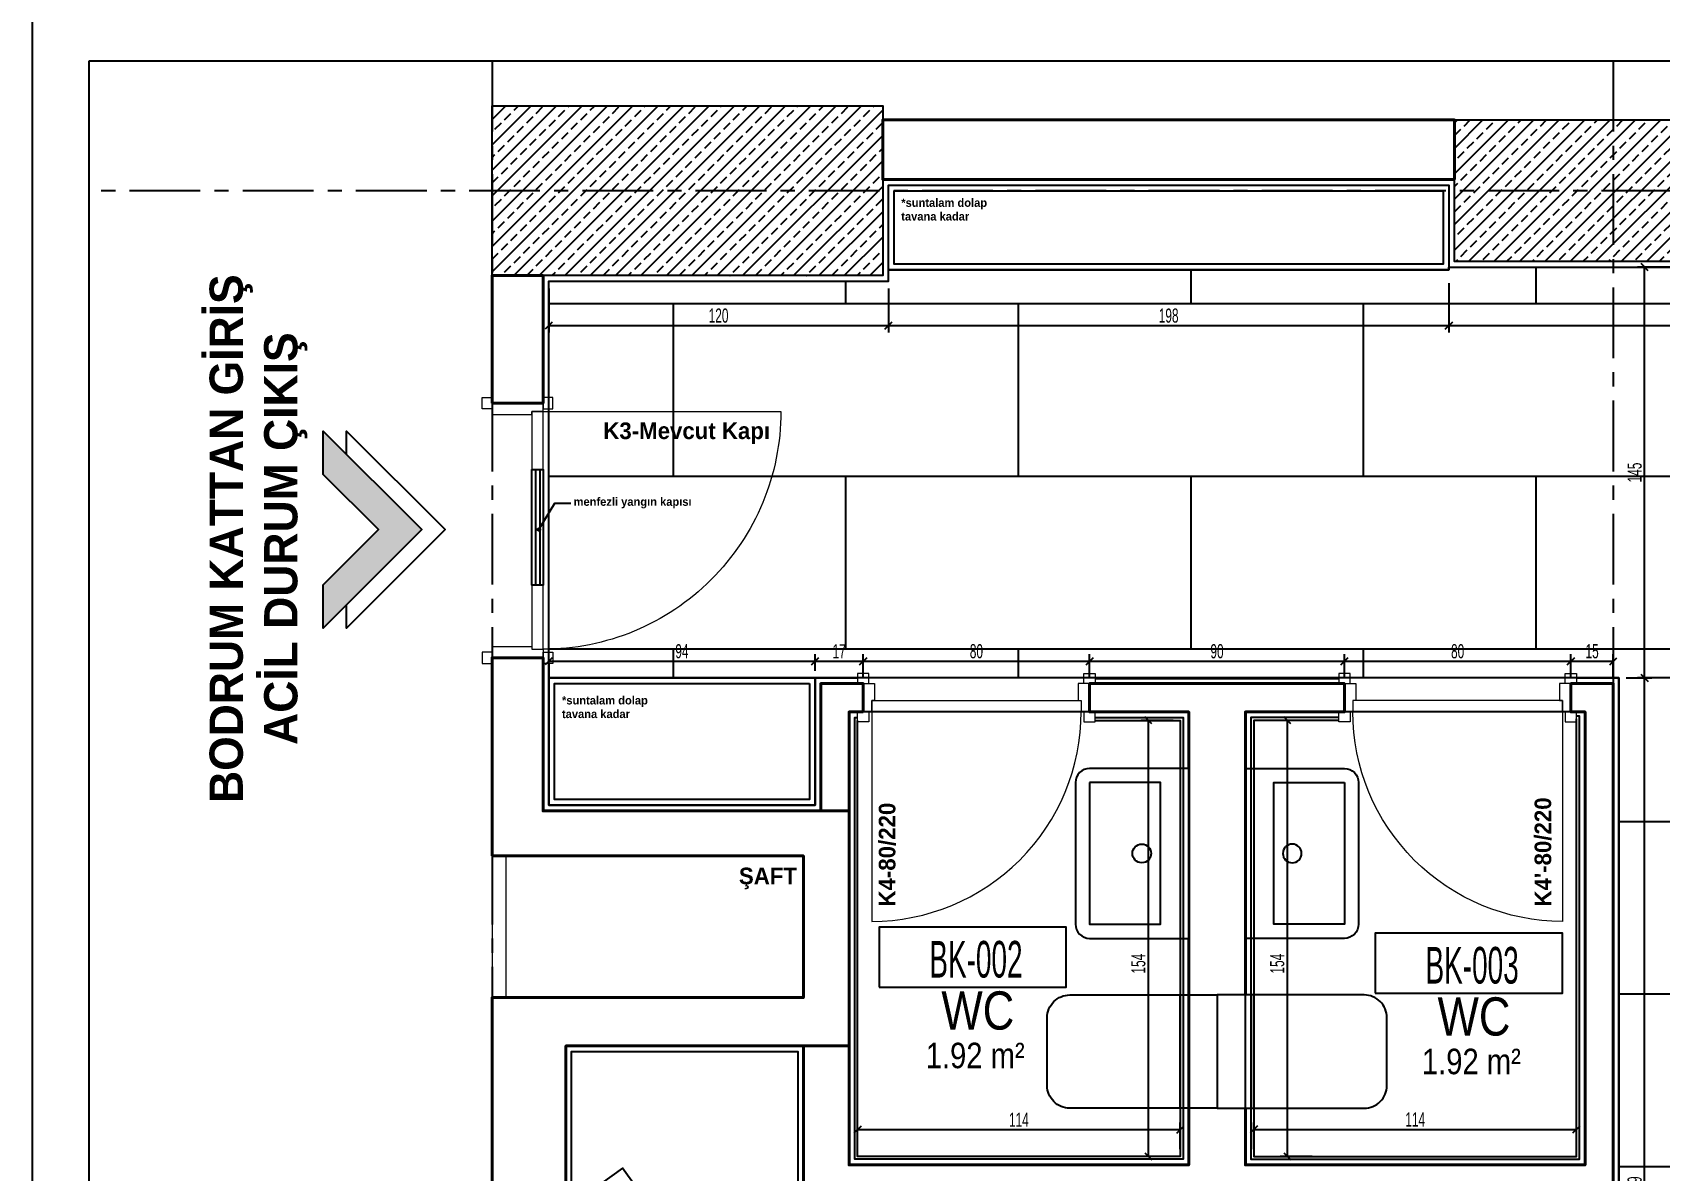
# Model space of a CAD drawing. Header units: millimetres. Extents: x 933584 to 974011, y 4545988 to 4553664.
# Drawn here: x 938802 to 939376, y 4547943 to 4548345 of the extents above; entities that cross this region are included whole.
import ezdxf
from ezdxf.enums import TextEntityAlignment as Align

# ---------------------------------------------------------------- set-up
doc = ezdxf.new("R2010")
doc.units = ezdxf.units.MM
doc.set_wipeout_variables(frame=1)
doc.header["$PDMODE"] = 35
for name, pattern in [('568_AVN_KES_01$0$HIDDEN', [0.375, 0.25, -0.125]), ('CENTER', [2, 1.25, -0.25, 0.25, -0.25]), ('DOT2', [3.175, 0, -3.175]), ('HIDDEN', [9.525, 6.35, -3.175])]:
    doc.linetypes.add(name, pattern=pattern)
doc.layers.get('0').update_dxf_attribs({"color": 255})
doc.layers.get('Defpoints').update_dxf_attribs({"color": 8})
for name, color, linetype in [('0-CSX-CXS_20', 14, 'CENTER'), ('0-DMS-50', 143, 'Continuous'), ('0-EST-MEA', 10, 'Continuous'), ('0-HSL-HTC', 253, 'Continuous'), ('0-HSL-HTC_200', 1, 'Continuous'), ('0-HSL-SLD', 252, 'Continuous'), ('0-LNS-SPL', 13, '568_AVN_KES_01$0$HIDDEN'), ('0-LNS-VLF', 11, 'Continuous'), ('0-TXT-NRS', 6, 'Continuous'), ('0-TXT-PBX', 6, 'Continuous'), ('0-TXT-PTX_50', 8, 'Continuous'), ('0-TXT-XBX_20', 3, 'Continuous'), ('2-SPS-RCN', 2, 'Continuous'), ('7-DCR-FRN', 8, 'Continuous'), ('8-KBT-KEQ', 4, 'Continuous')]:
    doc.layers.add(name, color=color, linetype=linetype)
doc.layers.add('2-SPS-IBW', color=5, linetype='Continuous', lineweight=40)
doc.layers.add('3-OPN-WDR', color=4, linetype='Continuous', lineweight=18)
doc.styles.add('Century Gothic_B_3', font='GOTHICB.TTF', dxfattribs={"height": 4})
doc.styles.add('dim_romans_50', font='swissl.ttf', dxfattribs={"width": 0.6, "height": 5})
doc.styles.add('MAHAL YAZISI', font='ARIALN.TTF', dxfattribs={"width": 0.8})
doc.styles.get("Standard").update_dxf_attribs({"font": 'times.ttf'})
doc.dimstyles.new('ONK_dim 1_50', dxfattribs={"dimscale": 5, "dimtxt": 4, "dimasz": 0.5, "dimexe": 0.5, "dimexo": 0.5, "dimgap": 0.2, "dimtad": 1, "dimdec": 1, "dimrnd": 0.5, "dimzin": 9, "dimtxsty": 'dim_romans_50', "dimblk": 'OBLIQUE', "dimcen": 1, "dimclre": 256, "dimclrt": 256, "dimazin": 2, "dimtfac": 1, "dimtdec": 1, "dimtix": 1, "dimtmove": 2, "dimatfit": 3, "dimldrblk": 'OBLIQUE', "dimfxl": 3, "dimfxlon": 1, "dimarcsym": 0})
pattern_1 = [(45, (935939.6384, 4550274.5564), (-4.490128, 4.490128), []), (45, (935944.1285, 4550274.5564), (-4.490128, 4.490128), [3.175, -1.5875])]

# ---------------------------------------------------------------- blocks, each defined once
blk = doc.blocks.new('sdbdsfbs')
at = {"linetype": 'DOT2', "ltscale": 100000}
blk.add_wipeout([(934232.52, 4549375.46), (934192.52, 4549375.46), (934192.52, 4549375.46), (934192.52, 4549427.46), (934192.52, 4549427.46), (934192.58, 4549428.78), (934192.58, 4549428.78), (934192.73, 4549429.61), (934192.73, 4549429.61), (934193.19, 4549430.86), (934193.19, 4549430.86), (934194.16, 4549432.53), (934194.16, 4549432.53), (934195.54, 4549433.92), (934195.54, 4549433.92), (934196.79, 4549434.64), (934196.79, 4549434.64), (934198.29, 4549435.29), (934198.29, 4549435.29), (934199.67, 4549435.54), (934199.67, 4549435.54), (934200.52, 4549435.46), (934200.52, 4549435.46), (934224.52, 4549435.46), (934224.52, 4549435.46), (934225.24, 4549435.46), (934225.24, 4549435.46), (934226.26, 4549435.31), (934226.26, 4549435.31), (934227.73, 4549434.91), (934227.73, 4549434.91), (934229.86, 4549433.6), (934229.86, 4549433.6), (934231.45, 4549431.71), (934231.45, 4549431.71), (934232.38, 4549429.49), (934232.38, 4549429.49), (934232.61, 4549427.64), (934232.61, 4549427.64), (934232.52, 4549425.41), (934232.52, 4549425.41)], dxfattribs=at)
at = {"layer": '8-KBT-KEQ'}
blk.add_lwpolyline([(934192.52, 4549427.46), (934192.52, 4549375.46), (934232.52, 4549375.46), (934232.52, 4549427.46, 0.414214), (934224.52, 4549435.46), (934200.52, 4549435.46, 0.414214)], format="xyb", close=True, dxfattribs=at)
for points in [[(934232.52, 4549388.46), (934192.52, 4549388.46)], [(934232.52, 4549385.46), (934192.52, 4549385.46)]]:
    blk.add_lwpolyline(points, dxfattribs=at)
blk = doc.blocks.new('dfgdsg')
at = {"linetype": 'DOT2', "ltscale": 10000}
blk.add_wipeout([(934104.94, 4549469.66), (934104.94, 4549409.66), (934069.94, 4549409.66), (934068.78, 4549409.69), (934068.02, 4549409.92), (934066.92, 4549410.51), (934066.04, 4549411.34), (934065.41, 4549412.23), (934065.14, 4549412.9), (934064.88, 4549413.78), (934064.94, 4549414.66), (934064.94, 4549464.66), (934064.96, 4549465.53), (934065.18, 4549466.37), (934065.51, 4549467.14), (934066.01, 4549467.87), (934066.64, 4549468.53), (934067.5, 4549469.12), (934068.39, 4549469.48), (934069.43, 4549469.7), (934069.94, 4549469.66)], dxfattribs=at)
at = {"layer": '8-KBT-KEQ'}
blk.add_lwpolyline([(934064.94, 4549464.66), (934064.94, 4549414.66, 0.414214), (934069.94, 4549409.66), (934104.94, 4549409.66), (934104.94, 4549469.66), (934069.94, 4549469.66, 0.414214)], format="xyb", close=True, dxfattribs=at)
blk.add_lwpolyline([(934069.94, 4549464.66), (934069.94, 4549414.66), (934094.94, 4549414.66), (934094.94, 4549464.66)], close=True, dxfattribs=at)
blk.add_circle((934088.37, 4549439.66), 3.3, dxfattribs=at)
blk = doc.blocks.new('ZVBXCB')
at = {"layer": '0-CSX-CXS_20', "ltscale": 20}
blk.add_line((933780.76, 4549789.55), (932221.52, 4549789.55), dxfattribs=at)
for points in [[(932363.86, 4549835.4), (932363.86, 4548420.65)], [(932759.94, 4549835.4), (932759.94, 4548420.65)]]:
    blk.add_lwpolyline(points, dxfattribs=at)
blk = doc.blocks.new('kapı_multi2')
at = {"color": 8}
blk.add_lwpolyline([(3, 0), (3, 84, -0.414214), (87, 0, -1)], format="xyb", dxfattribs=at)
for points in [[(2, 3.5), (-2, 3.5), (-2, 0), (2, 0)], [(0, -18), (4, -18), (4, -4), (3, -4), (3, 0), (0, 0)], [(87, -4), (87, 0), (3, 0), (3, -4)], [(90, -18), (86, -18), (86, -4), (87, -4), (87, 0), (90, 0)], [(88, 3.5), (92, 3.5), (92, 0), (88, 0)], [(2, -21.5), (-2, -21.5), (-2, -18), (2, -18)], [(88, -21.5), (92, -21.5), (92, -18), (88, -18)]]:
    blk.add_lwpolyline(points, close=True)
blk = doc.blocks.new('DBXDB')
blk.add_lwpolyline([(939906.16, 4549896.91), (939906.16, 4549851.91)])
at = {"layer": '2-SPS-IBW'}
blk.add_lwpolyline([(940246.16, 4549930.91), (940044.16, 4549930.91), (940044.16, 4549951.91), (940246.16, 4549951.91)], close=True, dxfattribs=at)
for points in [[(939906.16, 4549851.91), (939924.16, 4549851.91), (939924.16, 4549896.91), (939906.16, 4549896.91), (939906.16, 4549851.91)], [(939906.16, 4549691.91), (939906.16, 4549761.91), (939924.16, 4549761.91), (939924.16, 4549707.82), (940032.26, 4549707.82), (940032.26, 4549624.82), (939932.26, 4549624.82), (939932.26, 4549564.82)], [(940055.3, 4549338.01), (940035.6, 4549345.28), (939901.64, 4549529.36), (939763.81, 4549435.64), (939763.81, 4549459.83), (939906.16, 4549556.59), (939906.16, 4549641.91), (940016.16, 4549641.91), (940016.16, 4549691.91), (939906.16, 4549691.91)]]:
    blk.add_lwpolyline(points, dxfattribs=at)
at = {"layer": '3-OPN-WDR'}
blk.add_lwpolyline([(939911.16, 4549691.91), (939906.16, 4549691.91), (939906.16, 4549641.91), (939911.16, 4549641.91)], close=True, dxfattribs=at)
at = {"layer": '3-OPN-WDR', "extrusion": (0, 0, -1), "xscale": -1, "zscale": -1, "rotation": 89.99999999999973}
blk.add_blockref('kapı_multi2', (-939924.16, 4549851.91), dxfattribs=at)
blk = doc.blocks.new('kapı_multi1')
at = {"color": 8}
blk.add_lwpolyline([(3, 0), (3, 74, -0.414214), (77, 0, -1)], format="xyb", dxfattribs=at)
for points in [[(2, 3.5), (-2, 3.5), (-2, 0), (2, 0)], [(0, -10), (4, -10), (4, -4), (3, -4), (3, 0), (0, 0)], [(77, -4), (77, 0), (3, 0), (3, -4)], [(80, -10), (76, -10), (76, -4), (77, -4), (77, 0), (80, 0)], [(78, 3.5), (82, 3.5), (82, 0), (78, 0)], [(2, -13.5), (-2, -13.5), (-2, -10), (2, -10)], [(78, -13.5), (82, -13.5), (82, -10), (78, -10)]]:
    blk.add_lwpolyline(points, close=True)
blk = doc.blocks.new('MAHAL_KODU')
at = {"layer": '0-TXT-PTX_50'}
for tag, height, p in [('MEKAN_ADI', 0.3, (0, -0.65)), ('ALAN', 0.2, (0, -0.95))]:
    blk.add_attdef(tag, text='', height=height, dxfattribs=at).set_placement(p, align=Align.MIDDLE_CENTER)
at = {"linetype": 'DOT2', "ltscale": 10000}
blk.add_wipeout([(-0.748, 0.049), (0.721, 0.049), (0.722, -0.423), (-0.752, -0.425)], dxfattribs=at)
at = {"layer": '0-TXT-PBX'}
blk.add_lwpolyline([(-0.748, -0.422), (0.721, -0.422), (0.721, 0.049), (-0.748, 0.049)], close=True, dxfattribs=at)
at = {"layer": '0-TXT-PTX_50'}
blk.add_attdef('MAHAL_KODU', text='', height=0.3, dxfattribs=at).set_placement((0, -0.2), align=Align.MIDDLE_CENTER)
blk = doc.blocks.new('FDSVBDVBDZVB')
at = {"layer": '0-HSL-HTC_200'}
h = blk.add_hatch(dxfattribs=at)
h.set_pattern_fill('ANSI33', color=256)
h.set_pattern_definition(pattern_1)
h.paths.add_polyline_path([(939906.16, 4549956.91), (940044.16, 4549956.91), (940044.16, 4549896.91), (939906.16, 4549896.91)])
h = blk.add_hatch(dxfattribs=at)
h.set_pattern_fill('ANSI33', color=256)
h.set_pattern_definition(pattern_1)
h.paths.add_polyline_path([(940246.16, 4549951.9), (940710.16, 4549951.9), (940710.16, 4549901.89), (940246.16, 4549901.89)])
at = {"layer": '2-SPS-RCN'}
for points in [[(939906.16, 4549956.91), (940044.16, 4549956.91), (940044.16, 4549896.91), (939906.16, 4549896.91)], [(940246.16, 4549951.9), (940710.16, 4549951.9), (940710.16, 4549901.89), (940246.16, 4549901.89)]]:
    blk.add_lwpolyline(points, close=True, dxfattribs=at)
blk = doc.blocks.new('DVSBCXVBXVB')
h = blk.add_hatch(color=256)
h.dxf.hatch_style = 1
h.paths.add_polyline_path([(934200.68, 4550248.45), (934181.17, 4550267.96), (934161.66, 4550248.45), (934146.36, 4550248.45), (934181.17, 4550283.26), (934215.98, 4550248.45)])
for points in [[(934154.64, 4550256.73), (934146.36, 4550256.73), (934181.17, 4550291.54), (934215.98, 4550256.73), (934207.69, 4550256.73)], [(934200.68, 4550248.45), (934181.17, 4550267.96), (934161.66, 4550248.45), (934146.36, 4550248.45), (934181.17, 4550283.26), (934215.98, 4550248.45), (934200.68, 4550248.45)]]:
    blk.add_lwpolyline(points)
blk = doc.blocks.new('_Oblique')
at = {"color": 0, "linetype": 'ByBlock', "lineweight": -2}
blk.add_line((-0.5, -0.5), (0.5, 0.5), dxfattribs=at)
blk = doc.blocks.new('*D2222')
at = {"layer": '0-DMS-50', "lineweight": -2}
for p, q in [((938983.85, 4548255.05), (938983.85, 4548239.4)), ((939103.85, 4548255.05), (939103.85, 4548239.4))]:
    blk.add_line(p, q, dxfattribs=at)
at = {"layer": '0-DMS-50', "color": 0, "lineweight": -2}
blk.add_line((938983.85, 4548241.9), (939103.85, 4548241.9), dxfattribs=at)
at = {"layer": 'Defpoints', "color": 0}
for p in [(938983.85, 4548257.55), (939103.85, 4548257.55), (939103.85, 4548241.9)]:
    blk.add_point(p, dxfattribs=at)
at = {"layer": '0-DMS-50', "color": 0, "linetype": 'ByBlock', "lineweight": -2, "xscale": 2.5, "yscale": 2.5, "zscale": 2.5, "rotation": 180}
blk.add_blockref('_Oblique', (938983.85, 4548241.9), dxfattribs=at)
at = {"layer": '0-DMS-50', "color": 0, "linetype": 'ByBlock', "lineweight": -2, "xscale": 2.5, "yscale": 2.5, "zscale": 2.5}
blk.add_blockref('_Oblique', (939103.85, 4548241.9), dxfattribs=at)
at = {"layer": '0-DMS-50', "insert": (939043.85, 4548245.4), "char_height": 5, "attachment_point": 5, "style": 'dim_romans_50'}
blk.add_mtext('120', dxfattribs=at)
blk = doc.blocks.new('*D2223')
at = {"layer": '0-DMS-50', "lineweight": -2}
for p, q in [((939103.85, 4548255.05), (939103.85, 4548239.4)), ((939301.84, 4548256.9), (939301.84, 4548239.4))]:
    blk.add_line(p, q, dxfattribs=at)
at = {"layer": '0-DMS-50', "color": 0, "lineweight": -2}
blk.add_line((939103.85, 4548241.9), (939301.84, 4548241.9), dxfattribs=at)
at = {"layer": 'Defpoints', "color": 0}
for p in [(939301.84, 4548261.55), (939103.85, 4548257.55), (939301.84, 4548241.9)]:
    blk.add_point(p, dxfattribs=at)
at = {"layer": '0-DMS-50', "color": 0, "linetype": 'ByBlock', "lineweight": -2, "xscale": 2.5, "yscale": 2.5, "zscale": 2.5, "rotation": 180}
blk.add_blockref('_Oblique', (939103.85, 4548241.9), dxfattribs=at)
at = {"layer": '0-DMS-50', "color": 0, "linetype": 'ByBlock', "lineweight": -2, "xscale": 2.5, "yscale": 2.5, "zscale": 2.5}
blk.add_blockref('_Oblique', (939301.84, 4548241.9), dxfattribs=at)
at = {"layer": '0-DMS-50', "insert": (939202.85, 4548245.4), "char_height": 5, "attachment_point": 5, "style": 'dim_romans_50'}
blk.add_mtext('198', dxfattribs=at)
blk = doc.blocks.new('*D2224')
at = {"layer": '0-DMS-50', "lineweight": -2}
for p, q in [((939301.84, 4548256.9), (939301.84, 4548239.4)), ((939741.85, 4548256.9), (939741.85, 4548239.4))]:
    blk.add_line(p, q, dxfattribs=at)
at = {"layer": '0-DMS-50', "color": 0, "lineweight": -2}
blk.add_line((939301.84, 4548241.9), (939741.85, 4548241.9), dxfattribs=at)
at = {"layer": 'Defpoints', "color": 0}
for p in [(939301.84, 4548261.55), (939741.85, 4548262.53), (939741.85, 4548241.9)]:
    blk.add_point(p, dxfattribs=at)
at = {"layer": '0-DMS-50', "color": 0, "linetype": 'ByBlock', "lineweight": -2, "xscale": 2.5, "yscale": 2.5, "zscale": 2.5, "rotation": 180}
blk.add_blockref('_Oblique', (939301.84, 4548241.9), dxfattribs=at)
at = {"layer": '0-DMS-50', "color": 0, "linetype": 'ByBlock', "lineweight": -2, "xscale": 2.5, "yscale": 2.5, "zscale": 2.5}
blk.add_blockref('_Oblique', (939741.85, 4548241.9), dxfattribs=at)
at = {"layer": '0-DMS-50', "insert": (939521.85, 4548245.4), "char_height": 5, "attachment_point": 5, "style": 'dim_romans_50'}
blk.add_mtext('440', dxfattribs=at)
blk = doc.blocks.new('*D2257')
at = {"layer": '0-DMS-50', "lineweight": -2}
for p, q in [((938983.85, 4548119.96), (938983.85, 4548125.84)), ((939077.94, 4548119.96), (939077.94, 4548125.84))]:
    blk.add_line(p, q, dxfattribs=at)
at = {"layer": '0-DMS-50', "color": 0, "lineweight": -2}
blk.add_line((938983.85, 4548123.34), (939077.94, 4548123.34), dxfattribs=at)
at = {"layer": 'Defpoints', "color": 0}
for p in [(939077.94, 4548123.34), (938983.85, 4548117.46), (939077.94, 4548117.46)]:
    blk.add_point(p, dxfattribs=at)
at = {"layer": '0-DMS-50', "color": 0, "linetype": 'ByBlock', "lineweight": -2, "xscale": 2.5, "yscale": 2.5, "zscale": 2.5, "rotation": 180}
blk.add_blockref('_Oblique', (938983.85, 4548123.34), dxfattribs=at)
at = {"layer": '0-DMS-50', "color": 0, "linetype": 'ByBlock', "lineweight": -2, "xscale": 2.5, "yscale": 2.5, "zscale": 2.5}
blk.add_blockref('_Oblique', (939077.94, 4548123.34), dxfattribs=at)
at = {"layer": '0-DMS-50', "insert": (939030.9, 4548126.84), "char_height": 5, "attachment_point": 5, "style": 'dim_romans_50'}
blk.add_mtext('94', dxfattribs=at)
blk = doc.blocks.new('*D2258')
at = {"layer": '0-DMS-50', "lineweight": -2}
for p, q in [((939077.94, 4548119.96), (939077.94, 4548125.84)), ((939094.94, 4548117.96), (939094.94, 4548125.84))]:
    blk.add_line(p, q, dxfattribs=at)
at = {"layer": '0-DMS-50', "color": 0, "lineweight": -2}
blk.add_line((939077.94, 4548123.34), (939094.94, 4548123.34), dxfattribs=at)
at = {"layer": 'Defpoints', "color": 0}
for p in [(939094.94, 4548123.34), (939077.94, 4548117.46), (939094.94, 4548115.46)]:
    blk.add_point(p, dxfattribs=at)
at = {"layer": '0-DMS-50', "color": 0, "linetype": 'ByBlock', "lineweight": -2, "xscale": 2.5, "yscale": 2.5, "zscale": 2.5, "rotation": 180}
blk.add_blockref('_Oblique', (939077.94, 4548123.34), dxfattribs=at)
at = {"layer": '0-DMS-50', "color": 0, "linetype": 'ByBlock', "lineweight": -2, "xscale": 2.5, "yscale": 2.5, "zscale": 2.5}
blk.add_blockref('_Oblique', (939094.94, 4548123.34), dxfattribs=at)
at = {"layer": '0-DMS-50', "insert": (939086.44, 4548126.84), "char_height": 5, "attachment_point": 5, "style": 'dim_romans_50'}
blk.add_mtext('17', dxfattribs=at)
blk = doc.blocks.new('*D2259')
at = {"layer": '0-DMS-50', "lineweight": -2}
for p, q in [((939094.94, 4548117.96), (939094.94, 4548125.84)), ((939174.94, 4548117.96), (939174.94, 4548125.84))]:
    blk.add_line(p, q, dxfattribs=at)
at = {"layer": '0-DMS-50', "color": 0, "lineweight": -2}
blk.add_line((939094.94, 4548123.34), (939174.94, 4548123.34), dxfattribs=at)
at = {"layer": 'Defpoints', "color": 0}
for p in [(939174.94, 4548123.34), (939094.94, 4548115.46), (939174.94, 4548115.46)]:
    blk.add_point(p, dxfattribs=at)
at = {"layer": '0-DMS-50', "color": 0, "linetype": 'ByBlock', "lineweight": -2, "xscale": 2.5, "yscale": 2.5, "zscale": 2.5, "rotation": 180}
blk.add_blockref('_Oblique', (939094.94, 4548123.34), dxfattribs=at)
at = {"layer": '0-DMS-50', "color": 0, "linetype": 'ByBlock', "lineweight": -2, "xscale": 2.5, "yscale": 2.5, "zscale": 2.5}
blk.add_blockref('_Oblique', (939174.94, 4548123.34), dxfattribs=at)
at = {"layer": '0-DMS-50', "insert": (939134.94, 4548126.84), "char_height": 5, "attachment_point": 5, "style": 'dim_romans_50'}
blk.add_mtext('80', dxfattribs=at)
blk = doc.blocks.new('*D2260')
at = {"layer": '0-DMS-50', "lineweight": -2}
for p, q in [((939174.94, 4548117.96), (939174.94, 4548125.84)), ((939264.94, 4548117.96), (939264.94, 4548125.84))]:
    blk.add_line(p, q, dxfattribs=at)
at = {"layer": '0-DMS-50', "color": 0, "lineweight": -2}
blk.add_line((939174.94, 4548123.34), (939264.94, 4548123.34), dxfattribs=at)
at = {"layer": 'Defpoints', "color": 0}
for p in [(939264.94, 4548123.34), (939174.94, 4548115.46), (939264.94, 4548115.46)]:
    blk.add_point(p, dxfattribs=at)
at = {"layer": '0-DMS-50', "color": 0, "linetype": 'ByBlock', "lineweight": -2, "xscale": 2.5, "yscale": 2.5, "zscale": 2.5, "rotation": 180}
blk.add_blockref('_Oblique', (939174.94, 4548123.34), dxfattribs=at)
at = {"layer": '0-DMS-50', "color": 0, "linetype": 'ByBlock', "lineweight": -2, "xscale": 2.5, "yscale": 2.5, "zscale": 2.5}
blk.add_blockref('_Oblique', (939264.94, 4548123.34), dxfattribs=at)
at = {"layer": '0-DMS-50', "insert": (939219.94, 4548126.84), "char_height": 5, "attachment_point": 5, "style": 'dim_romans_50'}
blk.add_mtext('90', dxfattribs=at)
blk = doc.blocks.new('*D2261')
at = {"layer": '0-DMS-50', "lineweight": -2}
for p, q in [((939264.94, 4548117.96), (939264.94, 4548125.84)), ((939344.94, 4548117.96), (939344.94, 4548125.84))]:
    blk.add_line(p, q, dxfattribs=at)
at = {"layer": '0-DMS-50', "color": 0, "lineweight": -2}
blk.add_line((939264.94, 4548123.34), (939344.94, 4548123.34), dxfattribs=at)
at = {"layer": 'Defpoints', "color": 0}
for p in [(939344.94, 4548123.34), (939264.94, 4548115.46), (939344.94, 4548115.46)]:
    blk.add_point(p, dxfattribs=at)
at = {"layer": '0-DMS-50', "color": 0, "linetype": 'ByBlock', "lineweight": -2, "xscale": 2.5, "yscale": 2.5, "zscale": 2.5, "rotation": 180}
blk.add_blockref('_Oblique', (939264.94, 4548123.34), dxfattribs=at)
at = {"layer": '0-DMS-50', "color": 0, "linetype": 'ByBlock', "lineweight": -2, "xscale": 2.5, "yscale": 2.5, "zscale": 2.5}
blk.add_blockref('_Oblique', (939344.94, 4548123.34), dxfattribs=at)
at = {"layer": '0-DMS-50', "insert": (939304.94, 4548126.84), "char_height": 5, "attachment_point": 5, "style": 'dim_romans_50'}
blk.add_mtext('80', dxfattribs=at)
blk = doc.blocks.new('*D2262')
at = {"layer": '0-DMS-50', "lineweight": -2}
for p, q in [((939344.94, 4548117.96), (939344.94, 4548125.84)), ((939359.94, 4548117.96), (939359.94, 4548125.84))]:
    blk.add_line(p, q, dxfattribs=at)
at = {"layer": '0-DMS-50', "color": 0, "lineweight": -2}
blk.add_line((939344.94, 4548123.34), (939359.94, 4548123.34), dxfattribs=at)
at = {"layer": 'Defpoints', "color": 0}
for p in [(939359.94, 4548123.34), (939344.94, 4548115.46), (939359.94, 4548115.46)]:
    blk.add_point(p, dxfattribs=at)
at = {"layer": '0-DMS-50', "color": 0, "linetype": 'ByBlock', "lineweight": -2, "xscale": 2.5, "yscale": 2.5, "zscale": 2.5, "rotation": 180}
blk.add_blockref('_Oblique', (939344.94, 4548123.34), dxfattribs=at)
at = {"layer": '0-DMS-50', "color": 0, "linetype": 'ByBlock', "lineweight": -2, "xscale": 2.5, "yscale": 2.5, "zscale": 2.5}
blk.add_blockref('_Oblique', (939359.94, 4548123.34), dxfattribs=at)
at = {"layer": '0-DMS-50', "insert": (939352.44, 4548126.84), "char_height": 5, "attachment_point": 5, "style": 'dim_romans_50'}
blk.add_mtext('15', dxfattribs=at)
blk = doc.blocks.new('*D2263')
at = {"layer": '0-DMS-50', "lineweight": -2}
for p, q in [((939364.44, 4548117.46), (939373.49, 4548117.46)), ((939364.44, 4547758.3), (939373.49, 4547758.3))]:
    blk.add_line(p, q, dxfattribs=at)
at = {"layer": '0-DMS-50', "color": 0, "lineweight": -2}
blk.add_line((939370.99, 4547758.3), (939370.99, 4548117.46), dxfattribs=at)
at = {"layer": 'Defpoints', "color": 0}
for p in [(939361.94, 4548117.46), (939370.99, 4548117.46), (939361.94, 4547758.3)]:
    blk.add_point(p, dxfattribs=at)
at = {"layer": '0-DMS-50', "color": 0, "linetype": 'ByBlock', "lineweight": -2, "xscale": 2.5, "yscale": 2.5, "zscale": 2.5}
for p, rotation in [((939370.99, 4548117.46), 90), ((939370.99, 4547758.3), 270)]:
    blk.add_blockref('_Oblique', p, dxfattribs=dict(at, rotation=rotation))
at = {"layer": '0-DMS-50', "insert": (939367.49, 4547937.88), "char_height": 5, "attachment_point": 5, "rotation": 90, "style": 'dim_romans_50'}
blk.add_mtext('359', dxfattribs=at)
blk = doc.blocks.new('*D2264')
at = {"layer": '0-DMS-50', "lineweight": -2}
for p, q in [((939204.44, 4548102.46), (939193.16, 4548102.46)), ((939204.44, 4547948.46), (939193.16, 4547948.46))]:
    blk.add_line(p, q, dxfattribs=at)
at = {"layer": '0-DMS-50', "color": 0, "lineweight": -2}
blk.add_line((939195.66, 4548102.46), (939195.66, 4547948.46), dxfattribs=at)
at = {"layer": 'Defpoints', "color": 0}
for p in [(939206.94, 4548102.46), (939195.66, 4547948.46), (939206.94, 4547948.46)]:
    blk.add_point(p, dxfattribs=at)
at = {"layer": '0-DMS-50', "color": 0, "linetype": 'ByBlock', "lineweight": -2, "xscale": 2.5, "yscale": 2.5, "zscale": 2.5}
for p, rotation in [((939195.66, 4548102.46), 90), ((939195.66, 4547948.46), 270)]:
    blk.add_blockref('_Oblique', p, dxfattribs=dict(at, rotation=rotation))
at = {"layer": '0-DMS-50', "insert": (939192.16, 4548016.53), "char_height": 5, "attachment_point": 5, "rotation": 90, "style": 'dim_romans_50'}
blk.add_mtext('154', dxfattribs=at)
blk = doc.blocks.new('*D2265')
at = {"layer": '0-DMS-50', "lineweight": -2}
for p, q in [((939253.52, 4548102.46), (939242.24, 4548102.46)), ((939253.52, 4547948.46), (939242.24, 4547948.46))]:
    blk.add_line(p, q, dxfattribs=at)
at = {"layer": '0-DMS-50', "color": 0, "lineweight": -2}
blk.add_line((939244.74, 4548102.46), (939244.74, 4547948.46), dxfattribs=at)
at = {"layer": 'Defpoints', "color": 0}
for p in [(939256.02, 4548102.46), (939244.74, 4547948.46), (939256.02, 4547948.46)]:
    blk.add_point(p, dxfattribs=at)
at = {"layer": '0-DMS-50', "color": 0, "linetype": 'ByBlock', "lineweight": -2, "xscale": 2.5, "yscale": 2.5, "zscale": 2.5}
for p, rotation in [((939244.74, 4548102.46), 90), ((939244.74, 4547948.46), 270)]:
    blk.add_blockref('_Oblique', p, dxfattribs=dict(at, rotation=rotation))
at = {"layer": '0-DMS-50', "insert": (939241.24, 4548016.53), "char_height": 5, "attachment_point": 5, "rotation": 90, "style": 'dim_romans_50'}
blk.add_mtext('154', dxfattribs=at)
blk = doc.blocks.new('*D2266')
at = {"layer": '0-DMS-50', "lineweight": -2}
for p, q in [((939092.94, 4547950.96), (939092.94, 4547960.39)), ((939206.94, 4547950.96), (939206.94, 4547960.39))]:
    blk.add_line(p, q, dxfattribs=at)
at = {"layer": '0-DMS-50', "color": 0, "lineweight": -2}
blk.add_line((939092.94, 4547957.89), (939206.94, 4547957.89), dxfattribs=at)
at = {"layer": 'Defpoints', "color": 0}
for p in [(939206.94, 4547957.89), (939092.94, 4547948.46), (939206.94, 4547948.46)]:
    blk.add_point(p, dxfattribs=at)
at = {"layer": '0-DMS-50', "color": 0, "linetype": 'ByBlock', "lineweight": -2, "xscale": 2.5, "yscale": 2.5, "zscale": 2.5, "rotation": 180}
blk.add_blockref('_Oblique', (939092.94, 4547957.89), dxfattribs=at)
at = {"layer": '0-DMS-50', "color": 0, "linetype": 'ByBlock', "lineweight": -2, "xscale": 2.5, "yscale": 2.5, "zscale": 2.5}
blk.add_blockref('_Oblique', (939206.94, 4547957.89), dxfattribs=at)
at = {"layer": '0-DMS-50', "insert": (939149.94, 4547961.39), "char_height": 5, "attachment_point": 5, "style": 'dim_romans_50'}
blk.add_mtext('114', dxfattribs=at)
blk = doc.blocks.new('*D2267')
at = {"layer": '0-DMS-50', "lineweight": -2}
for p, q in [((939232.94, 4547950.96), (939232.94, 4547960.47)), ((939346.94, 4547950.96), (939346.94, 4547960.47))]:
    blk.add_line(p, q, dxfattribs=at)
at = {"layer": '0-DMS-50', "color": 0, "lineweight": -2}
blk.add_line((939232.94, 4547957.97), (939346.94, 4547957.97), dxfattribs=at)
at = {"layer": 'Defpoints', "color": 0}
for p in [(939346.94, 4547957.97), (939232.94, 4547948.46), (939346.94, 4547948.46)]:
    blk.add_point(p, dxfattribs=at)
at = {"layer": '0-DMS-50', "color": 0, "linetype": 'ByBlock', "lineweight": -2, "xscale": 2.5, "yscale": 2.5, "zscale": 2.5, "rotation": 180}
blk.add_blockref('_Oblique', (939232.94, 4547957.97), dxfattribs=at)
at = {"layer": '0-DMS-50', "color": 0, "linetype": 'ByBlock', "lineweight": -2, "xscale": 2.5, "yscale": 2.5, "zscale": 2.5}
blk.add_blockref('_Oblique', (939346.94, 4547957.97), dxfattribs=at)
at = {"layer": '0-DMS-50', "insert": (939289.94, 4547961.47), "char_height": 5, "attachment_point": 5, "style": 'dim_romans_50'}
blk.add_mtext('114', dxfattribs=at)
blk = doc.blocks.new('*D2268')
at = {"layer": '0-DMS-50', "lineweight": -2}
for p, q in [((939383.8, 4548262.53), (939368.49, 4548262.53)), ((939383.8, 4548117.46), (939368.49, 4548117.46))]:
    blk.add_line(p, q, dxfattribs=at)
at = {"layer": '0-DMS-50', "color": 0, "lineweight": -2}
blk.add_line((939370.99, 4548117.46), (939370.99, 4548262.53), dxfattribs=at)
at = {"layer": 'Defpoints', "color": 0}
for p in [(939370.99, 4548262.53), (939386.3, 4548262.53), (939386.3, 4548117.46)]:
    blk.add_point(p, dxfattribs=at)
at = {"layer": '0-DMS-50', "color": 0, "linetype": 'ByBlock', "lineweight": -2, "xscale": 2.5, "yscale": 2.5, "zscale": 2.5}
for p, rotation in [((939370.99, 4548262.53), 90), ((939370.99, 4548117.46), 270)]:
    blk.add_blockref('_Oblique', p, dxfattribs=dict(at, rotation=rotation))
at = {"layer": '0-DMS-50', "insert": (939367.49, 4548190), "char_height": 5, "attachment_point": 5, "rotation": 90, "style": 'dim_romans_50'}
blk.add_mtext('145', dxfattribs=at)

msp = doc.modelspace()

# ---------------------------------------------------------------- hatches: boundary and pattern name
at = {"layer": '0-LNS-VLF', "linetype": 'HIDDEN', "ltscale": 0.5}
h = msp.add_hatch(color=256, dxfattribs=at)
h.dxf.hatch_style = 1
edge = h.paths.add_edge_path()
edge.add_arc((938980.38, 4548169.84), 0.467, -180, 180, ccw=False)
at = {"layer": '7-DCR-FRN'}
h = msp.add_hatch(dxfattribs=at)
h.set_pattern_fill('ANSI31', color=256, scale=0.5, angle=45)
h.set_pattern_definition([(90, (0, -1500), (-1.5875, 1e-16), [])])
h.paths.add_polyline_path([(938977.85, 4548191.08), (938981.85, 4548191.08), (938981.85, 4548150.18), (938977.85, 4548150.18)])

# ---------------------------------------------------------------- linework, layer by layer
at = {"layer": '0-DMS-50'}
msp.add_lwpolyline([(938977.85, 4548191.08), (938981.85, 4548191.08), (938981.85, 4548150.18), (938977.85, 4548150.18)], close=True, dxfattribs=at)
at = {"layer": '0-EST-MEA'}
for points in [[(939209.94, 4548105.46), (939089.94, 4548105.46), (939089.94, 4547945.46), (939209.94, 4547945.46)], [(939229.94, 4547945.46), (939349.94, 4547945.46), (939349.94, 4548105.46), (939229.94, 4548105.46)]]:
    msp.add_lwpolyline(points, close=True, dxfattribs=at)
at = {"layer": '0-LNS-SPL', "linetype": 'ByBlock', "ltscale": 0.5}
for points in [[(938983.85, 4548122.55), (938983.85, 4548072.46), (939077.94, 4548072.46), (939077.94, 4548117.46), (939092.94, 4548117.46)], [(939176.94, 4548117.21), (939262.94, 4548117.21)], [(939346.94, 4548117.46), (939361.94, 4548117.46), (939361.94, 4547758.3), (939360.78, 4547755.15)]]:
    msp.add_lwpolyline(points, dxfattribs=at)
at = {"layer": '0-LNS-VLF', "ltscale": 0.5}
msp.add_lwpolyline([(938980.38, 4548169.84), (938986, 4548179.23), (938991.7, 4548179.23)], dxfattribs=at)
at = {"layer": '0-LNS-VLF', "linetype": 'HIDDEN', "ltscale": 0.5}
msp.add_circle((938980.38, 4548169.84), 0.467, dxfattribs=at)
at = {"layer": '0-TXT-NRS'}
for points in [[(939301.84, 4548291.55), (939301.84, 4548261.55), (939103.85, 4548261.55), (939103.85, 4548291.55)], [(939299.84, 4548289.55), (939299.84, 4548263.55), (939105.85, 4548263.55), (939105.85, 4548289.55)], [(939077.94, 4548117.46), (939077.94, 4548072.46), (938983.85, 4548072.46), (938983.85, 4548117.46)], [(939075.94, 4548115.46), (939075.94, 4548074.46), (938985.85, 4548074.46), (938985.85, 4548115.46)]]:
    msp.add_lwpolyline(points, close=True, dxfattribs=at)
at = {"layer": '2-SPS-IBW'}
msp.add_lwpolyline([(939094.94, 4548105.46), (939089.94, 4548105.46), (939089.94, 4548070.46), (939079.94, 4548070.46), (939079.94, 4548115.46), (939094.94, 4548115.46)], close=True, dxfattribs=at)

# ---------------------------------------------------------------- block references
at = {"rotation": 270}
msp.add_blockref('DVSBCXVBXVB', (-3611344.28, 5482351), dxfattribs=at)
at = {"layer": '3-OPN-WDR', "extrusion": (0, 0, -1), "zscale": -1, "rotation": 180}
msp.add_blockref('kapı_multi1', (-939094.94, 4548105.46), dxfattribs=at)

# ---------------------------------------------------------------- texts
at = {"linetype": 'HIDDEN', "ltscale": 0.5, "char_height": 2.9364, "width": 95.455, "attachment_point": 1, "line_spacing_factor": 0.984502, "style": 'Century Gothic_B_3'}
for insert in [(939108.39, 4548286.77), (938988.54, 4548111.01)]:
    msp.add_mtext('{\\fFranklin Gothic Book|b1|i0|c162|p34;*suntalam dolap\\Ptavana kadar}', dxfattribs=dict(at, insert=insert))
at = {"layer": '0-LNS-VLF', "linetype": 'HIDDEN', "ltscale": 0.5, "insert": (938992.64, 4548181.17), "char_height": 2.9364, "width": 95.455, "attachment_point": 1, "line_spacing_factor": 0.984502, "style": 'Century Gothic_B_3'}
msp.add_mtext('\\pxql;{\\fFranklin Gothic Book|b1|i0|c162|p34;menfezli yangın kapısı}', dxfattribs=at)
at = {"layer": '0-TXT-XBX_20', "attachment_point": 1, "rotation": 90, "line_spacing_factor": 0.984502, "style": 'Century Gothic_B_3'}
for s, insert, char_height, width in [('\\pxqc;{\\fFranklin Gothic Book|b1|i0|c162|p34;BODRUM KATTAN GİRİŞ\\PACİL DURUM ÇIKIŞ}', (938864.05, 4547937.83), 11.7458, 457.6183), ("\\pxql;{\\fFranklin Gothic Book|b1|i0|c162|p34;K4'-80/220}", (939332.13, 4548036.7), 5.8729, 228.8091), ('\\pxql;{\\fFranklin Gothic Book|b1|i0|c162|p34;K4-80/220}', (939100.45, 4548036.7), 5.8729, 228.8091)]:
    msp.add_mtext(s, dxfattribs=dict(at, insert=insert, char_height=char_height, width=width))
at = {"layer": '0-TXT-XBX_20', "char_height": 5.8729, "width": 228.8091, "attachment_point": 1, "line_spacing_factor": 0.984502, "style": 'Century Gothic_B_3'}
for s, insert in [('\\pxql;{\\fFranklin Gothic Book|b1|i0|c162|p34;K3-Mevcut Kapı}', (939003.13, 4548207.68)), ('\\pxql;{\\fFranklin Gothic Book|b1|i0|c162|p34;ŞAFT}', (939051.04, 4548050.44))]:
    msp.add_mtext(s, dxfattribs=dict(at, insert=insert))

# ---------------------------------------------------------------- dimensions: what is measured, and where the dimension line sits
at = {"layer": '0-DMS-50'}
for p1, p2, distance, picture, middle in [((939386.3, 4548117.46), (939386.3, 4548262.53), 15.31, '*D2268', (939367.49, 4548190)), ((938983.85, 4548257.55), (939103.85, 4548257.55), -15.65, '*D2222', (939043.85, 4548245.4)), ((938983.85, 4548117.46), (939077.94, 4548117.46), 5.88, '*D2257', (939030.9, 4548126.84)), ((939361.94, 4547758.3), (939361.94, 4548117.46), -9.05, '*D2263', (939367.49, 4547937.88))]:
    dim = msp.add_aligned_dim(p1=p1, p2=p2, distance=distance, dimstyle='ONK_dim 1_50', dxfattribs=at)
    dim.commit()
    dim.dimension.update_dxf_attribs({"geometry": picture, "text_midpoint": middle})
for base, p1, p2, picture, middle in [((939301.84, 4548241.9), (939103.85, 4548257.55), (939301.84, 4548261.55), '*D2223', (939202.85, 4548245.4)), ((939741.85, 4548241.9), (939301.84, 4548261.55), (939741.85, 4548262.53), '*D2224', (939521.85, 4548245.4)), ((939094.94, 4548123.34), (939077.94, 4548117.46), (939094.94, 4548115.46), '*D2258', (939086.44, 4548126.84)), ((939174.94, 4548123.34), (939094.94, 4548115.46), (939174.94, 4548115.46), '*D2259', (939134.94, 4548126.84)), ((939264.94, 4548123.34), (939174.94, 4548115.46), (939264.94, 4548115.46), '*D2260', (939219.94, 4548126.84)), ((939344.94, 4548123.34), (939264.94, 4548115.46), (939344.94, 4548115.46), '*D2261', (939304.94, 4548126.84)), ((939359.94, 4548123.34), (939344.94, 4548115.46), (939359.94, 4548115.46), '*D2262', (939352.44, 4548126.84))]:
    dim = msp.add_linear_dim(base=base, p1=p1, p2=p2, angle=180, dimstyle='ONK_dim 1_50', dxfattribs=at)
    dim.commit()
    dim.dimension.update_dxf_attribs({"geometry": picture, "text_midpoint": middle})

# ---------------------------------------------------------------- next in the draw order: block references
at = {"xscale": -1}
msp.add_blockref('dfgdsg', (1873334.89, -1384.2), dxfattribs=at)
at = {"xscale": -1, "rotation": 89.99999999999991}
msp.add_blockref('sdbdsfbs', (5488595.41, 5482197.98), dxfattribs=at)

# ---------------------------------------------------------------- next in the draw order: block references
msp.add_blockref('ZVBXCB', (6600, -1500))
at = {"layer": '0-HSL-HTC'}
msp.add_blockref('DBXDB', (-942.31, -1637.36), dxfattribs=at)
at = {"layer": '3-OPN-WDR', "extrusion": (0, 0, -1), "xscale": -1, "zscale": -1, "rotation": 180}
msp.add_blockref('kapı_multi1', (-939344.94, 4548105.46), dxfattribs=at)

# ---------------------------------------------------------------- next in the draw order: dimensions: what is measured, and where the dimension line sits
at = {"layer": '0-DMS-50'}
dim = msp.add_aligned_dim(p1=(939092.94, 4547948.46), p2=(939206.94, 4547948.46), distance=9.42, dimstyle='ONK_dim 1_50', dxfattribs=at)
dim.commit()
dim.dimension.update_dxf_attribs({"geometry": '*D2266', "text_midpoint": (939149.94, 4547961.39)})

# ---------------------------------------------------------------- next in the draw order: block references
ref = msp.add_blockref('MAHAL_KODU', (939134.22, 4548027.2), dxfattribs=dict(xscale=45, yscale=45, zscale=1.2))
ref.add_attrib('MAHAL_KODU', 'BK-002', dxfattribs={"layer": '0-TXT-PTX_50', "height": 12.937, "style": 'MAHAL YAZISI', "width": 0.666667}).set_placement((939134.77, 4548018.08), align=Align.MIDDLE_CENTER)
ref.add_attrib('MEKAN_ADI', 'WC', dxfattribs={"layer": '0-TXT-PTX_50', "height": 13.5, "style": 'MAHAL YAZISI'}).set_placement((939135.44, 4547999.98), align=Align.MIDDLE_CENTER)
ref.add_attrib('ALAN', '1.92 m²', dxfattribs={"layer": '0-TXT-PTX_50', "height": 9, "style": 'MAHAL YAZISI'}).set_placement((939134.51, 4547984.1), align=Align.MIDDLE_CENTER)
ref = msp.add_blockref('MAHAL_KODU', (939309.49, 4548025.08), dxfattribs=dict(xscale=45, yscale=45, zscale=1.2))
ref.add_attrib('MAHAL_KODU', 'BK-003', dxfattribs={"layer": '0-TXT-PTX_50', "height": 12.937, "style": 'MAHAL YAZISI', "width": 0.666667}).set_placement((939310.05, 4548015.96), align=Align.MIDDLE_CENTER)
ref.add_attrib('MEKAN_ADI', 'WC', dxfattribs={"layer": '0-TXT-PTX_50', "height": 13.5, "style": 'MAHAL YAZISI'}).set_placement((939310.72, 4547997.87), align=Align.MIDDLE_CENTER)
ref.add_attrib('ALAN', '1.92 m²', dxfattribs={"layer": '0-TXT-PTX_50', "height": 9, "style": 'MAHAL YAZISI'}).set_placement((939309.79, 4547981.98), align=Align.MIDDLE_CENTER)

# ---------------------------------------------------------------- next in the draw order: linework, layer by layer
at = {"layer": '2-SPS-IBW'}
msp.add_lwpolyline([(939073.85, 4547987.46), (939073.85, 4547930.46), (939349.94, 4547930.46), (939349.94, 4547760.44), (939348.83, 4547757.43), (939358.21, 4547753.96), (939359.94, 4547758.65), (939359.94, 4548115.46), (939344.94, 4548115.46), (939344.94, 4548105.46), (939349.94, 4548105.46), (939349.94, 4547945.46), (939229.94, 4547945.46), (939229.94, 4548105.46), (939264.94, 4548105.46), (939264.94, 4548115.46), (939174.94, 4548115.46), (939174.94, 4548105.46), (939209.94, 4548105.46), (939209.94, 4547945.46), (939089.94, 4547945.46), (939089.94, 4547987.46)], dxfattribs=at)

# ---------------------------------------------------------------- next in the draw order: block references
msp.add_blockref('FDSVBDVBDZVB', (-942.31, -1637.36))

# ---------------------------------------------------------------- next in the draw order: block references
msp.add_blockref('dfgdsg', (5105, -1384.2))
at = {"rotation": 270.0000000000001}
msp.add_blockref('sdbdsfbs', (-3610155.52, 5482197.98), dxfattribs=at)

# ---------------------------------------------------------------- next in the draw order: hatches: boundary and pattern name
at = {"layer": '0-HSL-SLD'}
h = msp.add_hatch(dxfattribs=at)
h.set_pattern_fill('AR-B816', color=256, scale=0.3)
h.set_pattern_definition([(0, (0, -1500), (0, 60.96), []), (90, (0, -1500), (-60.96, 60.96), [60.96, -60.96])])
h.paths.add_polyline_path([(938983.85, 4548257.55), (939103.85, 4548257.55), (939103.85, 4548261.55), (939301.84, 4548261.55), (939301.84, 4548262.53), (939741.85, 4548262.53), (939741.85, 4547876.53), (940228.84, 4547876.53), (940228.84, 4547516.97), (940148.27, 4547516.97), (940148.27, 4547536.97), (939932.27, 4547536.97), (939932.27, 4547516.97), (939760.06, 4547516.97), (939630.96, 4547564.68), (939662.5, 4547650.04), (939361.94, 4547761.11), (939361.94, 4548117.46), (938983.85, 4548117.46)])

# ---------------------------------------------------------------- next in the draw order: linework, layer by layer
at = {"color": 0}
for points in [[(938801.5, 4548355.4), (940901.5, 4548355.4), (940901.5, 4546855.4), (938801.5, 4546855.4)], [(938821.5, 4548335.4), (940881.5, 4548335.4), (940881.5, 4546875.4), (938821.5, 4546875.4)]]:
    msp.add_lwpolyline(points, close=True, dxfattribs=at)
at = {"layer": '0-HSL-SLD'}
msp.add_lwpolyline([(938983.85, 4548257.55), (939103.85, 4548257.55), (939103.85, 4548261.55), (939301.84, 4548261.55), (939301.84, 4548262.53), (939741.85, 4548262.53), (939741.85, 4547876.53), (940228.84, 4547876.53), (940228.84, 4547516.97), (940148.27, 4547516.97), (940148.27, 4547536.97), (939932.27, 4547536.97), (939932.27, 4547516.97), (939760.06, 4547516.97), (939630.96, 4547564.68), (939662.5, 4547650.04), (939361.94, 4547761.11), (939361.94, 4548117.46), (938983.85, 4548117.46)], close=True, dxfattribs=at)
at = {"layer": '0-LNS-SPL', "linetype": 'ByBlock', "ltscale": 0.5}
for points in [[(938983.85, 4548216.55), (938983.85, 4548257.55), (939103.85, 4548257.55), (939103.85, 4548291.55), (939301.84, 4548291.55), (939301.84, 4548262.53), (939741.85, 4548262.53), (939741.85, 4547876.53), (940228.84, 4547876.53), (940228.84, 4547516.97), (940148.27, 4547516.97), (940148.27, 4547502.97), (940228.84, 4547502.97), (940228.84, 4547227.53), (939861.71, 4547227.53), (939861.71, 4547328.03)], [(939176.94, 4548103.46), (939207.94, 4548103.46), (939207.94, 4547947.46), (939091.94, 4547947.46), (939091.94, 4548103.46), (939092.94, 4548103.46)], [(939262.94, 4548103.46), (939231.94, 4548103.46), (939231.94, 4547947.46), (939347.94, 4547947.46), (939347.94, 4548103.96), (939346.94, 4548103.96)], [(939262.94, 4548102.46), (939232.94, 4548102.46), (939232.94, 4547948.46), (939346.94, 4547948.46), (939346.94, 4548102.96)], [(939176.94, 4548102.46), (939206.94, 4548102.46), (939206.94, 4547948.46), (939092.94, 4547948.46), (939092.94, 4548102.46)], [(939319, 4547681.03), (939318.65, 4547680.09), (939129.1, 4547750.06), (939124.57, 4547737.8), (939045.72, 4547839.57), (939071.64, 4547858.22), (939009.93, 4547944.28), (938991.94, 4547931.36), (938991.94, 4547985.46), (939071.85, 4547985.46), (939071.85, 4547928.46), (939347.94, 4547928.46), (939347.94, 4547760.8), (939347.65, 4547760), (939349.52, 4547759.31)]]:
    msp.add_lwpolyline(points, dxfattribs=at)

# ---------------------------------------------------------------- next in the draw order: dimensions: what is measured, and where the dimension line sits
at = {"layer": '0-DMS-50'}
for base, p1, p2, picture, middle in [((939195.66, 4547948.46), (939206.94, 4548102.46), (939206.94, 4547948.46), '*D2264', (939192.16, 4548016.53)), ((939244.74, 4547948.46), (939256.02, 4548102.46), (939256.02, 4547948.46), '*D2265', (939241.24, 4548016.53))]:
    dim = msp.add_linear_dim(base=base, p1=p1, p2=p2, angle=270, dimstyle='ONK_dim 1_50', dxfattribs=at)
    dim.commit()
    dim.dimension.update_dxf_attribs({"geometry": picture, "text_midpoint": middle, "dimtype": 161})
dim = msp.add_aligned_dim(p1=(939232.94, 4547948.46), p2=(939346.94, 4547948.46), distance=9.51, dimstyle='ONK_dim 1_50', dxfattribs=at)
dim.commit()
dim.dimension.update_dxf_attribs({"geometry": '*D2267', "text_midpoint": (939289.94, 4547961.47)})

doc.saveas('drawing.dxf')
